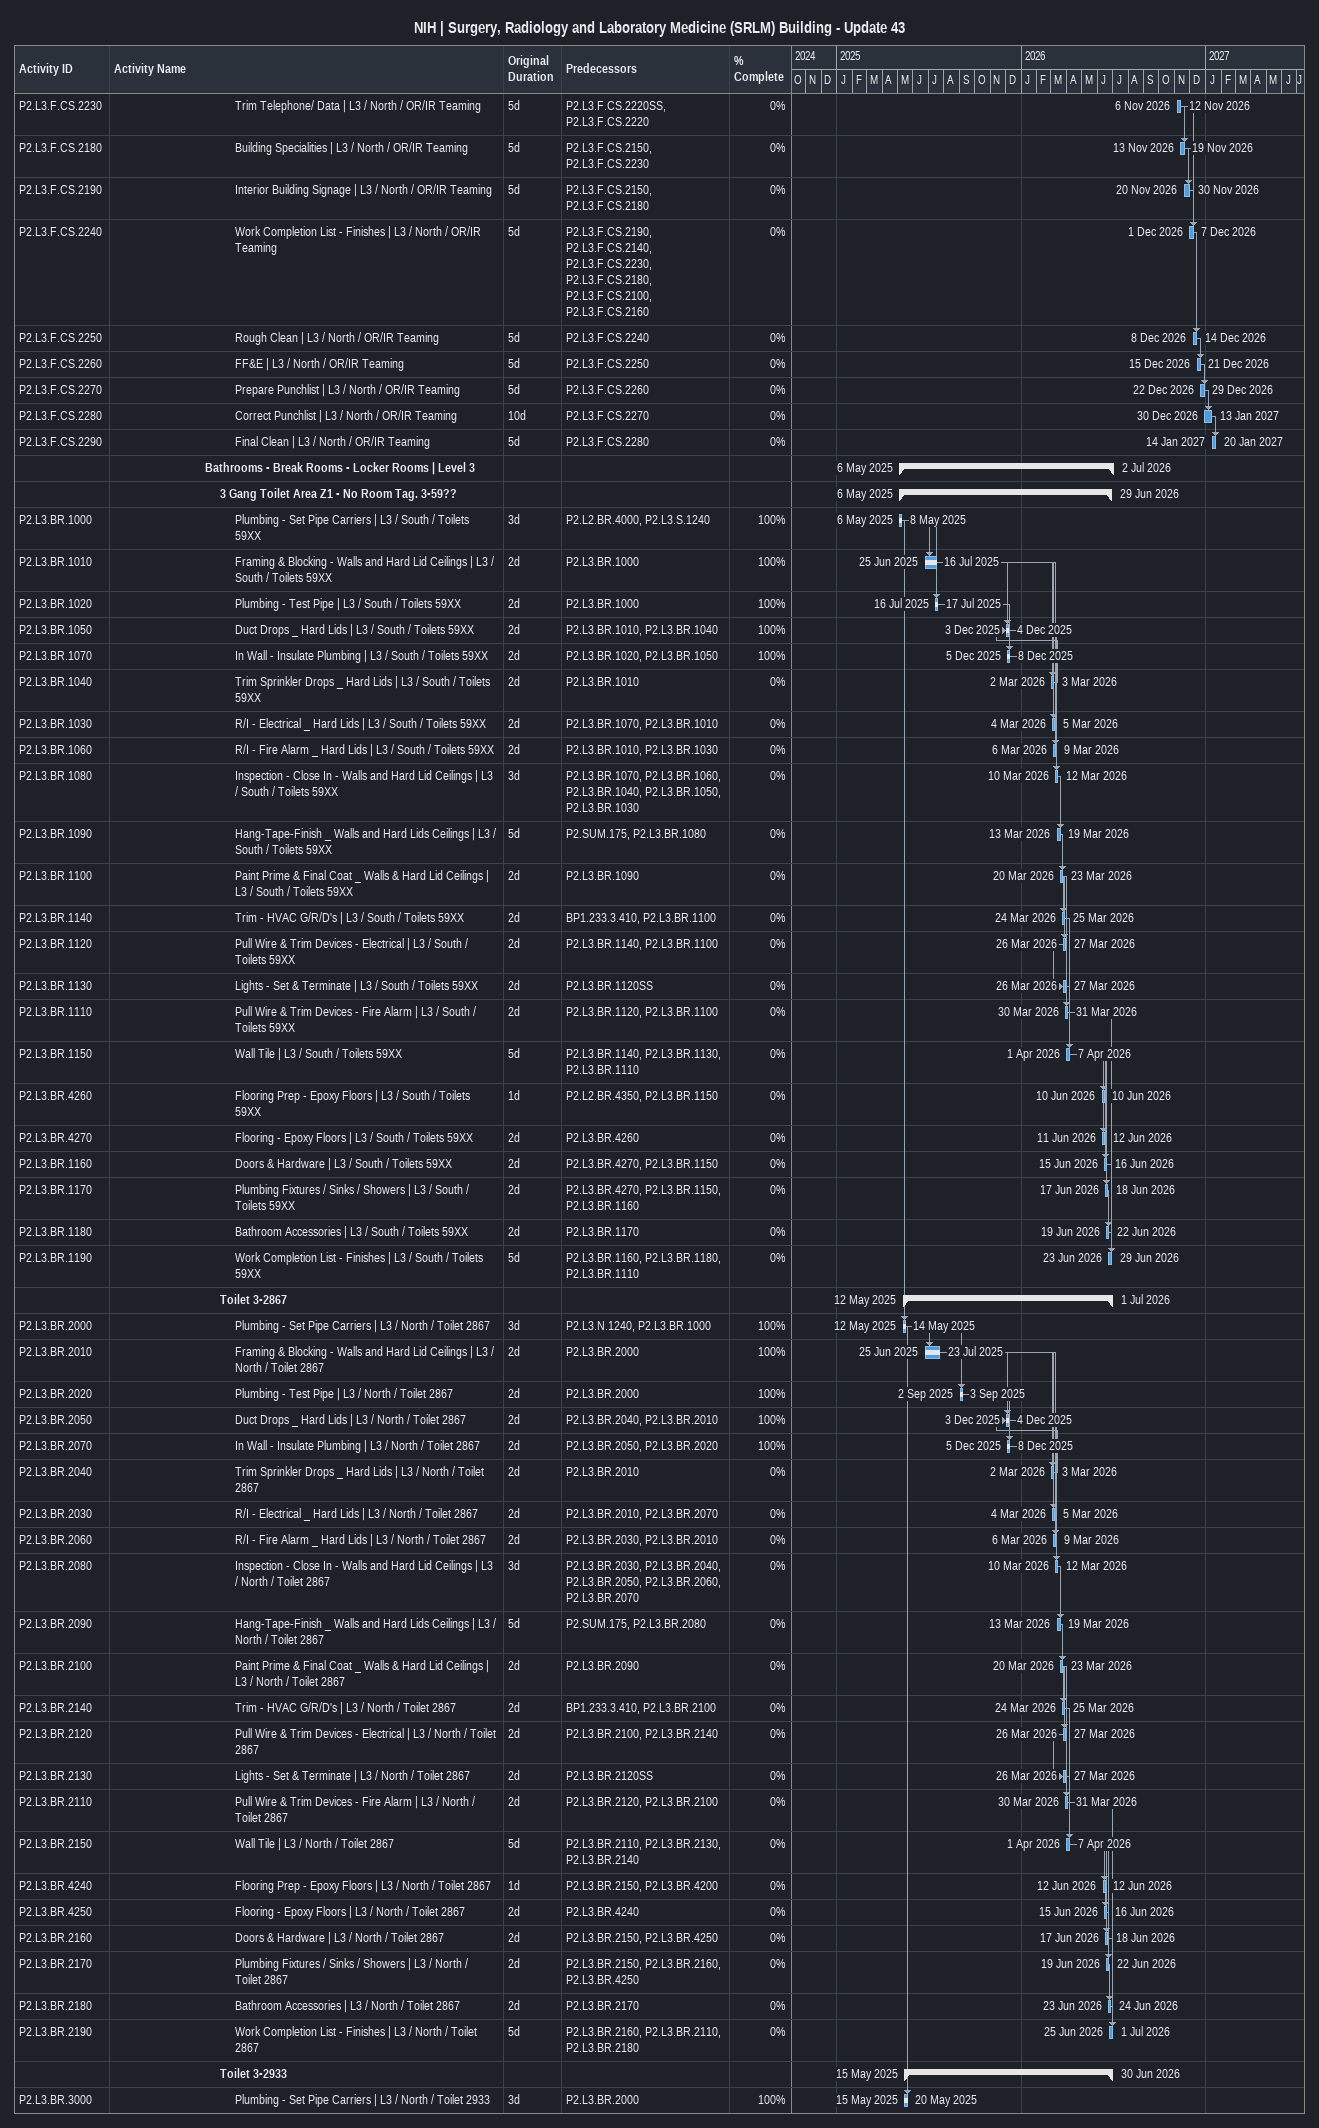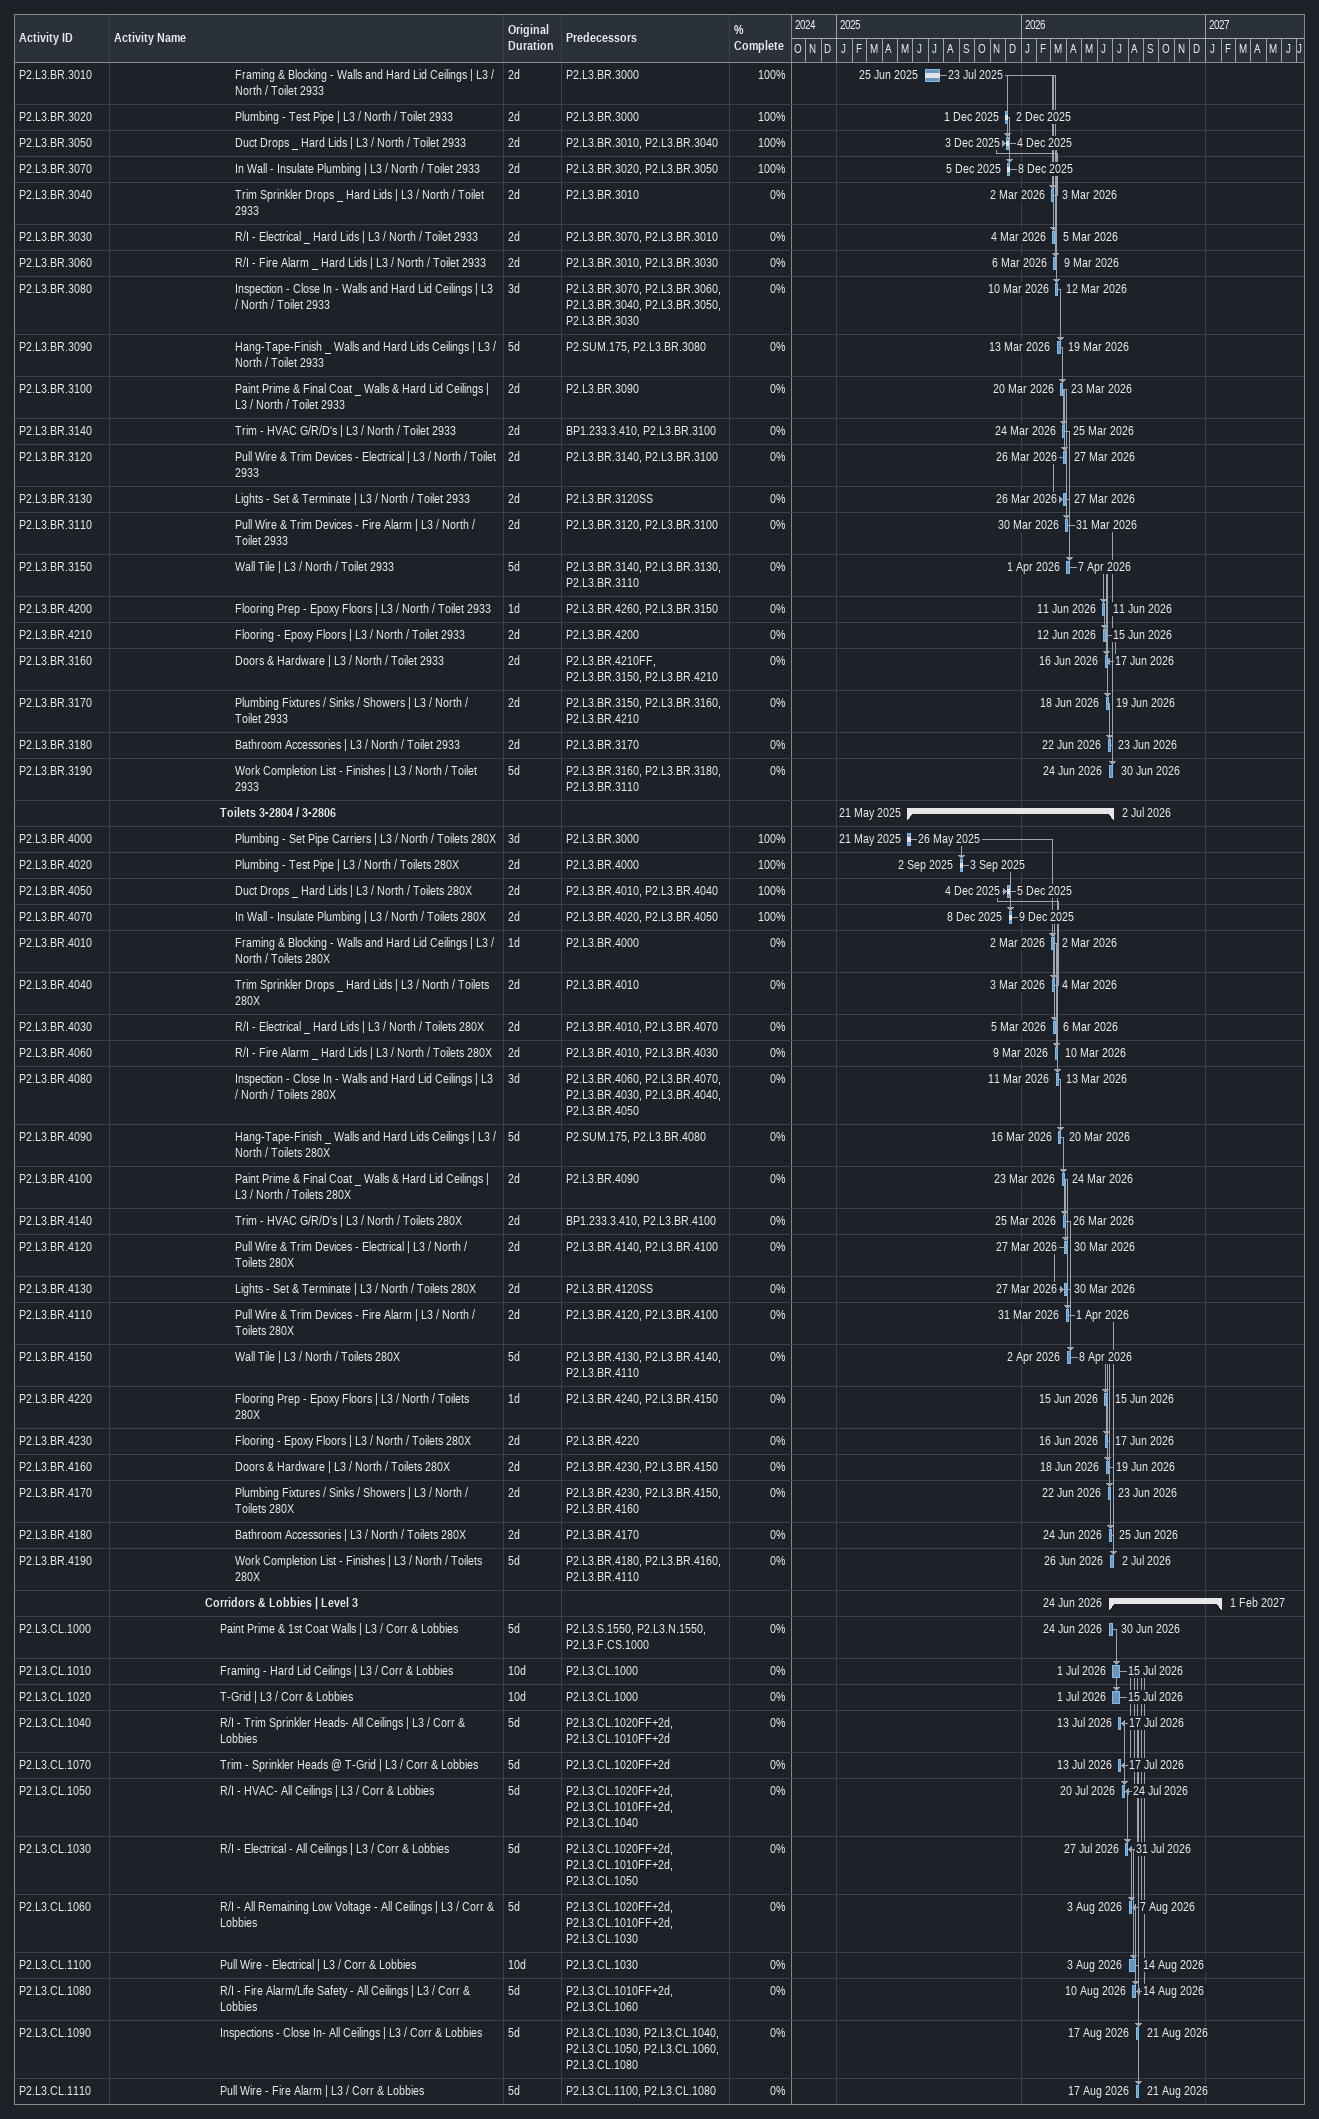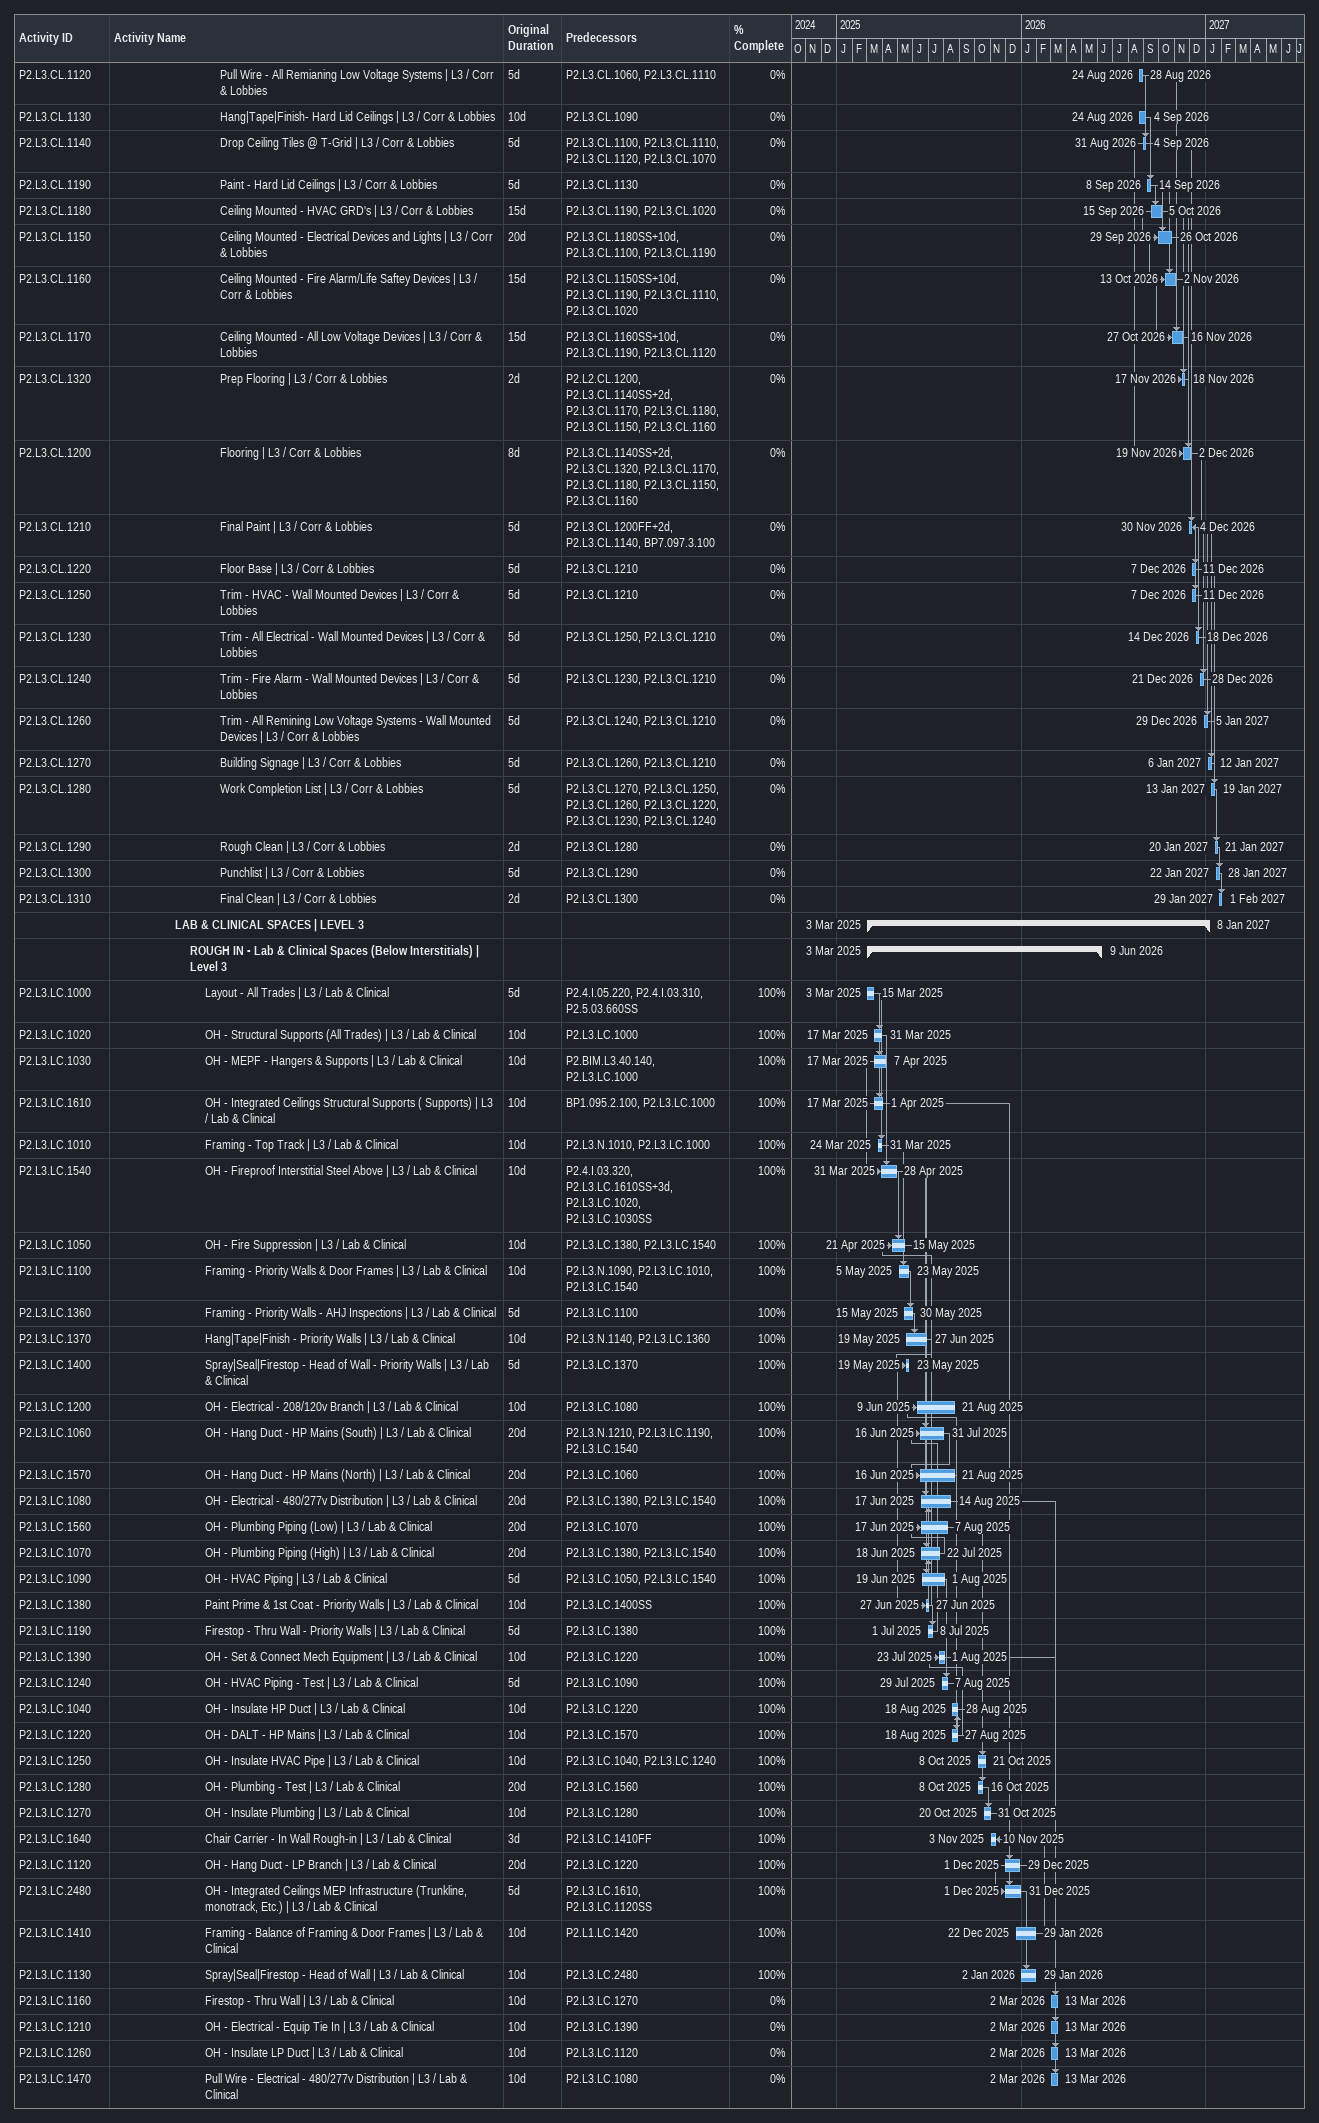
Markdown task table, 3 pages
NIH | Surgery, Radiology and Laboratory Medicine (SRLM) Building - Update 43

| ID | Level | Task | Original duration | Start | Finish | Predecessors | % complete |
|---|---|---|---|---|---|---|---|
| P2.L3.F.CS.2230 | 9 | Trim Telephone/ Data \| L3 / North / OR/IR Teaming | 5d | 2026-11-06 | 2026-11-12 | P2.L3.F.CS.2220SS, P2.L3.F.CS.2220 | 0 |
| P2.L3.F.CS.2180 | 9 | Building Specialities \| L3 / North / OR/IR Teaming | 5d | 2026-11-13 | 2026-11-19 | P2.L3.F.CS.2150, P2.L3.F.CS.2230 | 0 |
| P2.L3.F.CS.2190 | 9 | Interior Building Signage \| L3 / North / OR/IR Teaming | 5d | 2026-11-20 | 2026-11-30 | P2.L3.F.CS.2150, P2.L3.F.CS.2180 | 0 |
| P2.L3.F.CS.2240 | 9 | Work Completion List - Finishes \| L3 / North / OR/IR Teaming | 5d | 2026-12-01 | 2026-12-07 | P2.L3.F.CS.2190, P2.L3.F.CS.2140, P2.L3.F.CS.2230, P2.L3.F.CS.2180, P2.L3.F.CS.2100, P2.L3.F.CS.2160 | 0 |
| P2.L3.F.CS.2250 | 9 | Rough Clean \| L3 / North / OR/IR Teaming | 5d | 2026-12-08 | 2026-12-14 | P2.L3.F.CS.2240 | 0 |
| P2.L3.F.CS.2260 | 9 | FF&E \| L3 / North / OR/IR Teaming | 5d | 2026-12-15 | 2026-12-21 | P2.L3.F.CS.2250 | 0 |
| P2.L3.F.CS.2270 | 9 | Prepare Punchlist \| L3 / North / OR/IR Teaming | 5d | 2026-12-22 | 2026-12-29 | P2.L3.F.CS.2260 | 0 |
| P2.L3.F.CS.2280 | 9 | Correct Punchlist \| L3 / North / OR/IR Teaming | 10d | 2026-12-30 | 2027-01-13 | P2.L3.F.CS.2270 | 0 |
| P2.L3.F.CS.2290 | 9 | Final Clean \| L3 / North / OR/IR Teaming | 5d | 2027-01-14 | 2027-01-20 | P2.L3.F.CS.2280 | 0 |
|  | 7 | **Bathrooms - Break Rooms - Locker Rooms \| Level 3** |  | 2025-05-06 | 2026-07-02 |  |  |
|  | 8 | **3 Gang Toilet Area Z1 - No Room Tag. 3-59??** |  | 2025-05-06 | 2026-06-29 |  |  |
| P2.L3.BR.1000 | 9 | Plumbing - Set Pipe Carriers \| L3 / South / Toilets 59XX | 3d | 2025-05-06 | 2025-05-08 | P2.L2.BR.4000, P2.L3.S.1240 | 100 |
| P2.L3.BR.1010 | 9 | Framing & Blocking - Walls and Hard Lid Ceilings \| L3 / South / Toilets 59XX | 2d | 2025-06-25 | 2025-07-16 | P2.L3.BR.1000 | 100 |
| P2.L3.BR.1020 | 9 | Plumbing - Test Pipe \| L3 / South / Toilets 59XX | 2d | 2025-07-16 | 2025-07-17 | P2.L3.BR.1000 | 100 |
| P2.L3.BR.1050 | 9 | Duct Drops _ Hard Lids \| L3 / South / Toilets 59XX | 2d | 2025-12-03 | 2025-12-04 | P2.L3.BR.1010, P2.L3.BR.1040 | 100 |
| P2.L3.BR.1070 | 9 | In Wall - Insulate Plumbing \| L3 / South / Toilets 59XX | 2d | 2025-12-05 | 2025-12-08 | P2.L3.BR.1020, P2.L3.BR.1050 | 100 |
| P2.L3.BR.1040 | 9 | Trim Sprinkler Drops _ Hard Lids \| L3 / South / Toilets 59XX | 2d | 2026-03-02 | 2026-03-03 | P2.L3.BR.1010 | 0 |
| P2.L3.BR.1030 | 9 | R/I - Electrical _ Hard Lids \| L3 / South / Toilets 59XX | 2d | 2026-03-04 | 2026-03-05 | P2.L3.BR.1070, P2.L3.BR.1010 | 0 |
| P2.L3.BR.1060 | 9 | R/I - Fire Alarm _ Hard Lids \| L3 / South / Toilets 59XX | 2d | 2026-03-06 | 2026-03-09 | P2.L3.BR.1010, P2.L3.BR.1030 | 0 |
| P2.L3.BR.1080 | 9 | Inspection - Close In - Walls and Hard Lid Ceilings \| L3 / South / Toilets 59XX | 3d | 2026-03-10 | 2026-03-12 | P2.L3.BR.1070, P2.L3.BR.1060, P2.L3.BR.1040, P2.L3.BR.1050, P2.L3.BR.1030 | 0 |
| P2.L3.BR.1090 | 9 | Hang-Tape-Finish _ Walls and Hard Lids Ceilings \| L3 / South / Toilets 59XX | 5d | 2026-03-13 | 2026-03-19 | P2.SUM.175, P2.L3.BR.1080 | 0 |
| P2.L3.BR.1100 | 9 | Paint Prime & Final Coat _ Walls & Hard Lid Ceilings \| L3 / South / Toilets 59XX | 2d | 2026-03-20 | 2026-03-23 | P2.L3.BR.1090 | 0 |
| P2.L3.BR.1140 | 9 | Trim - HVAC G/R/D's \| L3 / South / Toilets 59XX | 2d | 2026-03-24 | 2026-03-25 | BP1.233.3.410, P2.L3.BR.1100 | 0 |
| P2.L3.BR.1120 | 9 | Pull Wire & Trim Devices - Electrical \| L3 / South / Toilets 59XX | 2d | 2026-03-26 | 2026-03-27 | P2.L3.BR.1140, P2.L3.BR.1100 | 0 |
| P2.L3.BR.1130 | 9 | Lights - Set & Terminate \| L3 / South / Toilets 59XX | 2d | 2026-03-26 | 2026-03-27 | P2.L3.BR.1120SS | 0 |
| P2.L3.BR.1110 | 9 | Pull Wire & Trim Devices - Fire Alarm \| L3 / South / Toilets 59XX | 2d | 2026-03-30 | 2026-03-31 | P2.L3.BR.1120, P2.L3.BR.1100 | 0 |
| P2.L3.BR.1150 | 9 | Wall Tile \| L3 / South / Toilets 59XX | 5d | 2026-04-01 | 2026-04-07 | P2.L3.BR.1140, P2.L3.BR.1130, P2.L3.BR.1110 | 0 |
| P2.L3.BR.4260 | 9 | Flooring Prep - Epoxy Floors \| L3 / South / Toilets 59XX | 1d | 2026-06-10 | 2026-06-10 | P2.L2.BR.4350, P2.L3.BR.1150 | 0 |
| P2.L3.BR.4270 | 9 | Flooring - Epoxy Floors \| L3 / South / Toilets 59XX | 2d | 2026-06-11 | 2026-06-12 | P2.L3.BR.4260 | 0 |
| P2.L3.BR.1160 | 9 | Doors & Hardware \| L3 / South / Toilets 59XX | 2d | 2026-06-15 | 2026-06-16 | P2.L3.BR.4270, P2.L3.BR.1150 | 0 |
| P2.L3.BR.1170 | 9 | Plumbing Fixtures / Sinks / Showers \| L3 / South / Toilets 59XX | 2d | 2026-06-17 | 2026-06-18 | P2.L3.BR.4270, P2.L3.BR.1150, P2.L3.BR.1160 | 0 |
| P2.L3.BR.1180 | 9 | Bathroom Accessories \| L3 / South / Toilets 59XX | 2d | 2026-06-19 | 2026-06-22 | P2.L3.BR.1170 | 0 |
| P2.L3.BR.1190 | 9 | Work Completion List - Finishes \| L3 / South / Toilets 59XX | 5d | 2026-06-23 | 2026-06-29 | P2.L3.BR.1160, P2.L3.BR.1180, P2.L3.BR.1110 | 0 |
|  | 8 | **Toilet 3-2867** |  | 2025-05-12 | 2026-07-01 |  |  |
| P2.L3.BR.2000 | 9 | Plumbing - Set Pipe Carriers \| L3 / North / Toilet 2867 | 3d | 2025-05-12 | 2025-05-14 | P2.L3.N.1240, P2.L3.BR.1000 | 100 |
| P2.L3.BR.2010 | 9 | Framing & Blocking - Walls and Hard Lid Ceilings \| L3 / North / Toilet 2867 | 2d | 2025-06-25 | 2025-07-23 | P2.L3.BR.2000 | 100 |
| P2.L3.BR.2020 | 9 | Plumbing - Test Pipe \| L3 / North / Toilet 2867 | 2d | 2025-09-02 | 2025-09-03 | P2.L3.BR.2000 | 100 |
| P2.L3.BR.2050 | 9 | Duct Drops _ Hard Lids \| L3 / North / Toilet 2867 | 2d | 2025-12-03 | 2025-12-04 | P2.L3.BR.2040, P2.L3.BR.2010 | 100 |
| P2.L3.BR.2070 | 9 | In Wall - Insulate Plumbing \| L3 / North / Toilet 2867 | 2d | 2025-12-05 | 2025-12-08 | P2.L3.BR.2050, P2.L3.BR.2020 | 100 |
| P2.L3.BR.2040 | 9 | Trim Sprinkler Drops _ Hard Lids \| L3 / North / Toilet 2867 | 2d | 2026-03-02 | 2026-03-03 | P2.L3.BR.2010 | 0 |
| P2.L3.BR.2030 | 9 | R/I - Electrical _ Hard Lids \| L3 / North / Toilet 2867 | 2d | 2026-03-04 | 2026-03-05 | P2.L3.BR.2010, P2.L3.BR.2070 | 0 |
| P2.L3.BR.2060 | 9 | R/I - Fire Alarm _ Hard Lids \| L3 / North / Toilet 2867 | 2d | 2026-03-06 | 2026-03-09 | P2.L3.BR.2030, P2.L3.BR.2010 | 0 |
| P2.L3.BR.2080 | 9 | Inspection - Close In - Walls and Hard Lid Ceilings \| L3 / North / Toilet 2867 | 3d | 2026-03-10 | 2026-03-12 | P2.L3.BR.2030, P2.L3.BR.2040, P2.L3.BR.2050, P2.L3.BR.2060, P2.L3.BR.2070 | 0 |
| P2.L3.BR.2090 | 9 | Hang-Tape-Finish _ Walls and Hard Lids Ceilings \| L3 / North / Toilet 2867 | 5d | 2026-03-13 | 2026-03-19 | P2.SUM.175, P2.L3.BR.2080 | 0 |
| P2.L3.BR.2100 | 9 | Paint Prime & Final Coat _ Walls & Hard Lid Ceilings \| L3 / North / Toilet 2867 | 2d | 2026-03-20 | 2026-03-23 | P2.L3.BR.2090 | 0 |
| P2.L3.BR.2140 | 9 | Trim - HVAC G/R/D's \| L3 / North / Toilet 2867 | 2d | 2026-03-24 | 2026-03-25 | BP1.233.3.410, P2.L3.BR.2100 | 0 |
| P2.L3.BR.2120 | 9 | Pull Wire & Trim Devices - Electrical \| L3 / North / Toilet 2867 | 2d | 2026-03-26 | 2026-03-27 | P2.L3.BR.2100, P2.L3.BR.2140 | 0 |
| P2.L3.BR.2130 | 9 | Lights - Set & Terminate \| L3 / North / Toilet 2867 | 2d | 2026-03-26 | 2026-03-27 | P2.L3.BR.2120SS | 0 |
| P2.L3.BR.2110 | 9 | Pull Wire & Trim Devices - Fire Alarm \| L3 / North / Toilet 2867 | 2d | 2026-03-30 | 2026-03-31 | P2.L3.BR.2120, P2.L3.BR.2100 | 0 |
| P2.L3.BR.2150 | 9 | Wall Tile \| L3 / North / Toilet 2867 | 5d | 2026-04-01 | 2026-04-07 | P2.L3.BR.2110, P2.L3.BR.2130, P2.L3.BR.2140 | 0 |
| P2.L3.BR.4240 | 9 | Flooring Prep - Epoxy Floors \| L3 / North / Toilet 2867 | 1d | 2026-06-12 | 2026-06-12 | P2.L3.BR.2150, P2.L3.BR.4200 | 0 |
| P2.L3.BR.4250 | 9 | Flooring - Epoxy Floors \| L3 / North / Toilet 2867 | 2d | 2026-06-15 | 2026-06-16 | P2.L3.BR.4240 | 0 |
| P2.L3.BR.2160 | 9 | Doors & Hardware \| L3 / North / Toilet 2867 | 2d | 2026-06-17 | 2026-06-18 | P2.L3.BR.2150, P2.L3.BR.4250 | 0 |
| P2.L3.BR.2170 | 9 | Plumbing Fixtures / Sinks / Showers \| L3 / North / Toilet 2867 | 2d | 2026-06-19 | 2026-06-22 | P2.L3.BR.2150, P2.L3.BR.2160, P2.L3.BR.4250 | 0 |
| P2.L3.BR.2180 | 9 | Bathroom Accessories \| L3 / North / Toilet 2867 | 2d | 2026-06-23 | 2026-06-24 | P2.L3.BR.2170 | 0 |
| P2.L3.BR.2190 | 9 | Work Completion List - Finishes \| L3 / North / Toilet 2867 | 5d | 2026-06-25 | 2026-07-01 | P2.L3.BR.2160, P2.L3.BR.2110, P2.L3.BR.2180 | 0 |
|  | 8 | **Toilet 3-2933** |  | 2025-05-15 | 2026-06-30 |  |  |
| P2.L3.BR.3000 | 9 | Plumbing - Set Pipe Carriers \| L3 / North / Toilet 2933 | 3d | 2025-05-15 | 2025-05-20 | P2.L3.BR.2000 | 100 |
| P2.L3.BR.3010 | 9 | Framing & Blocking - Walls and Hard Lid Ceilings \| L3 / North / Toilet 2933 | 2d | 2025-06-25 | 2025-07-23 | P2.L3.BR.3000 | 100 |
| P2.L3.BR.3020 | 9 | Plumbing - Test Pipe \| L3 / North / Toilet 2933 | 2d | 2025-12-01 | 2025-12-02 | P2.L3.BR.3000 | 100 |
| P2.L3.BR.3050 | 9 | Duct Drops _ Hard Lids \| L3 / North / Toilet 2933 | 2d | 2025-12-03 | 2025-12-04 | P2.L3.BR.3010, P2.L3.BR.3040 | 100 |
| P2.L3.BR.3070 | 9 | In Wall - Insulate Plumbing \| L3 / North / Toilet 2933 | 2d | 2025-12-05 | 2025-12-08 | P2.L3.BR.3020, P2.L3.BR.3050 | 100 |
| P2.L3.BR.3040 | 9 | Trim Sprinkler Drops _ Hard Lids \| L3 / North / Toilet 2933 | 2d | 2026-03-02 | 2026-03-03 | P2.L3.BR.3010 | 0 |
| P2.L3.BR.3030 | 9 | R/I - Electrical _ Hard Lids \| L3 / North / Toilet 2933 | 2d | 2026-03-04 | 2026-03-05 | P2.L3.BR.3070, P2.L3.BR.3010 | 0 |
| P2.L3.BR.3060 | 9 | R/I - Fire Alarm _ Hard Lids \| L3 / North / Toilet 2933 | 2d | 2026-03-06 | 2026-03-09 | P2.L3.BR.3010, P2.L3.BR.3030 | 0 |
| P2.L3.BR.3080 | 9 | Inspection - Close In - Walls and Hard Lid Ceilings \| L3 / North / Toilet 2933 | 3d | 2026-03-10 | 2026-03-12 | P2.L3.BR.3070, P2.L3.BR.3060, P2.L3.BR.3040, P2.L3.BR.3050, P2.L3.BR.3030 | 0 |
| P2.L3.BR.3090 | 9 | Hang-Tape-Finish _ Walls and Hard Lids Ceilings \| L3 / North / Toilet 2933 | 5d | 2026-03-13 | 2026-03-19 | P2.SUM.175, P2.L3.BR.3080 | 0 |
| P2.L3.BR.3100 | 9 | Paint Prime & Final Coat _ Walls & Hard Lid Ceilings \| L3 / North / Toilet 2933 | 2d | 2026-03-20 | 2026-03-23 | P2.L3.BR.3090 | 0 |
| P2.L3.BR.3140 | 9 | Trim - HVAC G/R/D's \| L3 / North / Toilet 2933 | 2d | 2026-03-24 | 2026-03-25 | BP1.233.3.410, P2.L3.BR.3100 | 0 |
| P2.L3.BR.3120 | 9 | Pull Wire & Trim Devices - Electrical \| L3 / North / Toilet 2933 | 2d | 2026-03-26 | 2026-03-27 | P2.L3.BR.3140, P2.L3.BR.3100 | 0 |
| P2.L3.BR.3130 | 9 | Lights - Set & Terminate \| L3 / North / Toilet 2933 | 2d | 2026-03-26 | 2026-03-27 | P2.L3.BR.3120SS | 0 |
| P2.L3.BR.3110 | 9 | Pull Wire & Trim Devices - Fire Alarm \| L3 / North / Toilet 2933 | 2d | 2026-03-30 | 2026-03-31 | P2.L3.BR.3120, P2.L3.BR.3100 | 0 |
| P2.L3.BR.3150 | 9 | Wall Tile \| L3 / North / Toilet 2933 | 5d | 2026-04-01 | 2026-04-07 | P2.L3.BR.3140, P2.L3.BR.3130, P2.L3.BR.3110 | 0 |
| P2.L3.BR.4200 | 9 | Flooring Prep - Epoxy Floors \| L3 / North / Toilet 2933 | 1d | 2026-06-11 | 2026-06-11 | P2.L3.BR.4260, P2.L3.BR.3150 | 0 |
| P2.L3.BR.4210 | 9 | Flooring - Epoxy Floors \| L3 / North / Toilet 2933 | 2d | 2026-06-12 | 2026-06-15 | P2.L3.BR.4200 | 0 |
| P2.L3.BR.3160 | 9 | Doors & Hardware \| L3 / North / Toilet 2933 | 2d | 2026-06-16 | 2026-06-17 | P2.L3.BR.4210FF, P2.L3.BR.3150, P2.L3.BR.4210 | 0 |
| P2.L3.BR.3170 | 9 | Plumbing Fixtures / Sinks / Showers \| L3 / North / Toilet 2933 | 2d | 2026-06-18 | 2026-06-19 | P2.L3.BR.3150, P2.L3.BR.3160, P2.L3.BR.4210 | 0 |
| P2.L3.BR.3180 | 9 | Bathroom Accessories \| L3 / North / Toilet 2933 | 2d | 2026-06-22 | 2026-06-23 | P2.L3.BR.3170 | 0 |
| P2.L3.BR.3190 | 9 | Work Completion List - Finishes \| L3 / North / Toilet 2933 | 5d | 2026-06-24 | 2026-06-30 | P2.L3.BR.3160, P2.L3.BR.3180, P2.L3.BR.3110 | 0 |
|  | 8 | **Toilets 3-2804 / 3-2806** |  | 2025-05-21 | 2026-07-02 |  |  |
| P2.L3.BR.4000 | 9 | Plumbing - Set Pipe Carriers \| L3 / North / Toilets 280X | 3d | 2025-05-21 | 2025-05-26 | P2.L3.BR.3000 | 100 |
| P2.L3.BR.4020 | 9 | Plumbing - Test Pipe \| L3 / North / Toilets 280X | 2d | 2025-09-02 | 2025-09-03 | P2.L3.BR.4000 | 100 |
| P2.L3.BR.4050 | 9 | Duct Drops _ Hard Lids \| L3 / North / Toilets 280X | 2d | 2025-12-04 | 2025-12-05 | P2.L3.BR.4010, P2.L3.BR.4040 | 100 |
| P2.L3.BR.4070 | 9 | In Wall - Insulate Plumbing \| L3 / North / Toilets 280X | 2d | 2025-12-08 | 2025-12-09 | P2.L3.BR.4020, P2.L3.BR.4050 | 100 |
| P2.L3.BR.4010 | 9 | Framing & Blocking - Walls and Hard Lid Ceilings \| L3 / North / Toilets 280X | 1d | 2026-03-02 | 2026-03-02 | P2.L3.BR.4000 | 0 |
| P2.L3.BR.4040 | 9 | Trim Sprinkler Drops _ Hard Lids \| L3 / North / Toilets 280X | 2d | 2026-03-03 | 2026-03-04 | P2.L3.BR.4010 | 0 |
| P2.L3.BR.4030 | 9 | R/I - Electrical _ Hard Lids \| L3 / North / Toilets 280X | 2d | 2026-03-05 | 2026-03-06 | P2.L3.BR.4010, P2.L3.BR.4070 | 0 |
| P2.L3.BR.4060 | 9 | R/I - Fire Alarm _ Hard Lids \| L3 / North / Toilets 280X | 2d | 2026-03-09 | 2026-03-10 | P2.L3.BR.4010, P2.L3.BR.4030 | 0 |
| P2.L3.BR.4080 | 9 | Inspection - Close In - Walls and Hard Lid Ceilings \| L3 / North / Toilets 280X | 3d | 2026-03-11 | 2026-03-13 | P2.L3.BR.4060, P2.L3.BR.4070, P2.L3.BR.4030, P2.L3.BR.4040, P2.L3.BR.4050 | 0 |
| P2.L3.BR.4090 | 9 | Hang-Tape-Finish _ Walls and Hard Lids Ceilings \| L3 / North / Toilets 280X | 5d | 2026-03-16 | 2026-03-20 | P2.SUM.175, P2.L3.BR.4080 | 0 |
| P2.L3.BR.4100 | 9 | Paint Prime & Final Coat _ Walls & Hard Lid Ceilings \| L3 / North / Toilets 280X | 2d | 2026-03-23 | 2026-03-24 | P2.L3.BR.4090 | 0 |
| P2.L3.BR.4140 | 9 | Trim - HVAC G/R/D's \| L3 / North / Toilets 280X | 2d | 2026-03-25 | 2026-03-26 | BP1.233.3.410, P2.L3.BR.4100 | 0 |
| P2.L3.BR.4120 | 9 | Pull Wire & Trim Devices - Electrical \| L3 / North / Toilets 280X | 2d | 2026-03-27 | 2026-03-30 | P2.L3.BR.4140, P2.L3.BR.4100 | 0 |
| P2.L3.BR.4130 | 9 | Lights - Set & Terminate \| L3 / North / Toilets 280X | 2d | 2026-03-27 | 2026-03-30 | P2.L3.BR.4120SS | 0 |
| P2.L3.BR.4110 | 9 | Pull Wire & Trim Devices - Fire Alarm \| L3 / North / Toilets 280X | 2d | 2026-03-31 | 2026-04-01 | P2.L3.BR.4120, P2.L3.BR.4100 | 0 |
| P2.L3.BR.4150 | 9 | Wall Tile \| L3 / North / Toilets 280X | 5d | 2026-04-02 | 2026-04-08 | P2.L3.BR.4130, P2.L3.BR.4140, P2.L3.BR.4110 | 0 |
| P2.L3.BR.4220 | 9 | Flooring Prep - Epoxy Floors \| L3 / North / Toilets 280X | 1d | 2026-06-15 | 2026-06-15 | P2.L3.BR.4240, P2.L3.BR.4150 | 0 |
| P2.L3.BR.4230 | 9 | Flooring - Epoxy Floors \| L3 / North / Toilets 280X | 2d | 2026-06-16 | 2026-06-17 | P2.L3.BR.4220 | 0 |
| P2.L3.BR.4160 | 9 | Doors & Hardware \| L3 / North / Toilets 280X | 2d | 2026-06-18 | 2026-06-19 | P2.L3.BR.4230, P2.L3.BR.4150 | 0 |
| P2.L3.BR.4170 | 9 | Plumbing Fixtures / Sinks / Showers \| L3 / North / Toilets 280X | 2d | 2026-06-22 | 2026-06-23 | P2.L3.BR.4230, P2.L3.BR.4150, P2.L3.BR.4160 | 0 |
| P2.L3.BR.4180 | 9 | Bathroom Accessories \| L3 / North / Toilets 280X | 2d | 2026-06-24 | 2026-06-25 | P2.L3.BR.4170 | 0 |
| P2.L3.BR.4190 | 9 | Work Completion List - Finishes \| L3 / North / Toilets 280X | 5d | 2026-06-26 | 2026-07-02 | P2.L3.BR.4180, P2.L3.BR.4160, P2.L3.BR.4110 | 0 |
|  | 7 | **Corridors & Lobbies \| Level 3** |  | 2026-06-24 | 2027-02-01 |  |  |
| P2.L3.CL.1000 | 8 | Paint Prime & 1st Coat Walls \| L3 / Corr & Lobbies | 5d | 2026-06-24 | 2026-06-30 | P2.L3.S.1550, P2.L3.N.1550, P2.L3.F.CS.1000 | 0 |
| P2.L3.CL.1010 | 8 | Framing - Hard Lid Ceilings \| L3 / Corr & Lobbies | 10d | 2026-07-01 | 2026-07-15 | P2.L3.CL.1000 | 0 |
| P2.L3.CL.1020 | 8 | T-Grid \| L3 / Corr & Lobbies | 10d | 2026-07-01 | 2026-07-15 | P2.L3.CL.1000 | 0 |
| P2.L3.CL.1040 | 8 | R/I - Trim Sprinkler Heads- All Ceilings \| L3 / Corr & Lobbies | 5d | 2026-07-13 | 2026-07-17 | P2.L3.CL.1020FF+2d, P2.L3.CL.1010FF+2d | 0 |
| P2.L3.CL.1070 | 8 | Trim - Sprinkler Heads @ T-Grid \| L3 / Corr & Lobbies | 5d | 2026-07-13 | 2026-07-17 | P2.L3.CL.1020FF+2d | 0 |
| P2.L3.CL.1050 | 8 | R/I - HVAC- All Ceilings \| L3 / Corr & Lobbies | 5d | 2026-07-20 | 2026-07-24 | P2.L3.CL.1020FF+2d, P2.L3.CL.1010FF+2d, P2.L3.CL.1040 | 0 |
| P2.L3.CL.1030 | 8 | R/I - Electrical - All Ceilings \| L3 / Corr & Lobbies | 5d | 2026-07-27 | 2026-07-31 | P2.L3.CL.1020FF+2d, P2.L3.CL.1010FF+2d, P2.L3.CL.1050 | 0 |
| P2.L3.CL.1060 | 8 | R/I - All Remaining Low Voltage - All Ceilings \| L3 / Corr & Lobbies | 5d | 2026-08-03 | 2026-08-07 | P2.L3.CL.1020FF+2d, P2.L3.CL.1010FF+2d, P2.L3.CL.1030 | 0 |
| P2.L3.CL.1100 | 8 | Pull Wire - Electrical \| L3 / Corr & Lobbies | 10d | 2026-08-03 | 2026-08-14 | P2.L3.CL.1030 | 0 |
| P2.L3.CL.1080 | 8 | R/I - Fire Alarm/Life Safety - All Ceilings \| L3 / Corr & Lobbies | 5d | 2026-08-10 | 2026-08-14 | P2.L3.CL.1010FF+2d, P2.L3.CL.1060 | 0 |
| P2.L3.CL.1090 | 8 | Inspections - Close In- All Ceilings \| L3 / Corr & Lobbies | 5d | 2026-08-17 | 2026-08-21 | P2.L3.CL.1030, P2.L3.CL.1040, P2.L3.CL.1050, P2.L3.CL.1060, P2.L3.CL.1080 | 0 |
| P2.L3.CL.1110 | 8 | Pull Wire - Fire Alarm \| L3 / Corr & Lobbies | 5d | 2026-08-17 | 2026-08-21 | P2.L3.CL.1100, P2.L3.CL.1080 | 0 |
| P2.L3.CL.1120 | 8 | Pull Wire - All Remianing Low Voltage Systems \| L3 / Corr & Lobbies | 5d | 2026-08-24 | 2026-08-28 | P2.L3.CL.1060, P2.L3.CL.1110 | 0 |
| P2.L3.CL.1130 | 8 | Hang\|Tape\|Finish- Hard Lid Ceilings \| L3 / Corr & Lobbies | 10d | 2026-08-24 | 2026-09-04 | P2.L3.CL.1090 | 0 |
| P2.L3.CL.1140 | 8 | Drop Ceiling Tiles @ T-Grid \| L3 / Corr & Lobbies | 5d | 2026-08-31 | 2026-09-04 | P2.L3.CL.1100, P2.L3.CL.1110, P2.L3.CL.1120, P2.L3.CL.1070 | 0 |
| P2.L3.CL.1190 | 8 | Paint - Hard Lid Ceilings \| L3 / Corr & Lobbies | 5d | 2026-09-08 | 2026-09-14 | P2.L3.CL.1130 | 0 |
| P2.L3.CL.1180 | 8 | Ceiling Mounted - HVAC GRD's \| L3 / Corr & Lobbies | 15d | 2026-09-15 | 2026-10-05 | P2.L3.CL.1190, P2.L3.CL.1020 | 0 |
| P2.L3.CL.1150 | 8 | Ceiling Mounted - Electrical Devices and Lights \| L3 / Corr & Lobbies | 20d | 2026-09-29 | 2026-10-26 | P2.L3.CL.1180SS+10d, P2.L3.CL.1100, P2.L3.CL.1190 | 0 |
| P2.L3.CL.1160 | 8 | Ceiling Mounted - Fire Alarm/Life Saftey Devices \| L3 / Corr & Lobbies | 15d | 2026-10-13 | 2026-11-02 | P2.L3.CL.1150SS+10d, P2.L3.CL.1190, P2.L3.CL.1110, P2.L3.CL.1020 | 0 |
| P2.L3.CL.1170 | 8 | Ceiling Mounted - All Low Voltage Devices \| L3 / Corr & Lobbies | 15d | 2026-10-27 | 2026-11-16 | P2.L3.CL.1160SS+10d, P2.L3.CL.1190, P2.L3.CL.1120 | 0 |
| P2.L3.CL.1320 | 8 | Prep Flooring \| L3 / Corr & Lobbies | 2d | 2026-11-17 | 2026-11-18 | P2.L2.CL.1200, P2.L3.CL.1140SS+2d, P2.L3.CL.1170, P2.L3.CL.1180, P2.L3.CL.1150, P2.L3.CL.1160 | 0 |
| P2.L3.CL.1200 | 8 | Flooring \| L3 / Corr & Lobbies | 8d | 2026-11-19 | 2026-12-02 | P2.L3.CL.1140SS+2d, P2.L3.CL.1320, P2.L3.CL.1170, P2.L3.CL.1180, P2.L3.CL.1150, P2.L3.CL.1160 | 0 |
| P2.L3.CL.1210 | 8 | Final Paint \| L3 / Corr & Lobbies | 5d | 2026-11-30 | 2026-12-04 | P2.L3.CL.1200FF+2d, P2.L3.CL.1140, BP7.097.3.100 | 0 |
| P2.L3.CL.1220 | 8 | Floor Base \| L3 / Corr & Lobbies | 5d | 2026-12-07 | 2026-12-11 | P2.L3.CL.1210 | 0 |
| P2.L3.CL.1250 | 8 | Trim - HVAC - Wall Mounted Devices \| L3 / Corr & Lobbies | 5d | 2026-12-07 | 2026-12-11 | P2.L3.CL.1210 | 0 |
| P2.L3.CL.1230 | 8 | Trim - All Electrical - Wall Mounted Devices \| L3 / Corr & Lobbies | 5d | 2026-12-14 | 2026-12-18 | P2.L3.CL.1250, P2.L3.CL.1210 | 0 |
| P2.L3.CL.1240 | 8 | Trim - Fire Alarm - Wall Mounted Devices \| L3 / Corr & Lobbies | 5d | 2026-12-21 | 2026-12-28 | P2.L3.CL.1230, P2.L3.CL.1210 | 0 |
| P2.L3.CL.1260 | 8 | Trim - All Remining Low Voltage Systems - Wall Mounted Devices \| L3 / Corr & Lobbies | 5d | 2026-12-29 | 2027-01-05 | P2.L3.CL.1240, P2.L3.CL.1210 | 0 |
| P2.L3.CL.1270 | 8 | Building Signage \| L3 / Corr & Lobbies | 5d | 2027-01-06 | 2027-01-12 | P2.L3.CL.1260, P2.L3.CL.1210 | 0 |
| P2.L3.CL.1280 | 8 | Work Completion List \| L3 / Corr & Lobbies | 5d | 2027-01-13 | 2027-01-19 | P2.L3.CL.1270, P2.L3.CL.1250, P2.L3.CL.1260, P2.L3.CL.1220, P2.L3.CL.1230, P2.L3.CL.1240 | 0 |
| P2.L3.CL.1290 | 8 | Rough Clean \| L3 / Corr & Lobbies | 2d | 2027-01-20 | 2027-01-21 | P2.L3.CL.1280 | 0 |
| P2.L3.CL.1300 | 8 | Punchlist \| L3 / Corr & Lobbies | 5d | 2027-01-22 | 2027-01-28 | P2.L3.CL.1290 | 0 |
| P2.L3.CL.1310 | 8 | Final Clean \| L3 / Corr & Lobbies | 2d | 2027-01-29 | 2027-02-01 | P2.L3.CL.1300 | 0 |
|  | 5 | **LAB & CLINICAL SPACES \| LEVEL 3** |  | 2025-03-03 | 2027-01-08 |  |  |
|  | 6 | **ROUGH IN - Lab & Clinical Spaces (Below Interstitials) \| Level 3** |  | 2025-03-03 | 2026-06-09 |  |  |
| P2.L3.LC.1000 | 7 | Layout - All Trades \| L3 / Lab & Clinical | 5d | 2025-03-03 | 2025-03-15 | P2.4.I.05.220, P2.4.I.03.310, P2.5.03.660SS | 100 |
| P2.L3.LC.1020 | 7 | OH - Structural Supports (All Trades) \| L3 / Lab & Clinical | 10d | 2025-03-17 | 2025-03-31 | P2.L3.LC.1000 | 100 |
| P2.L3.LC.1030 | 7 | OH - MEPF - Hangers & Supports \| L3 / Lab & Clinical | 10d | 2025-03-17 | 2025-04-07 | P2.BIM.L3.40.140, P2.L3.LC.1000 | 100 |
| P2.L3.LC.1610 | 7 | OH - Integrated Ceilings Structural Supports ( Supports) \| L3 / Lab & Clinical | 10d | 2025-03-17 | 2025-04-01 | BP1.095.2.100, P2.L3.LC.1000 | 100 |
| P2.L3.LC.1010 | 7 | Framing - Top Track \| L3 / Lab & Clinical | 10d | 2025-03-24 | 2025-03-31 | P2.L3.N.1010, P2.L3.LC.1000 | 100 |
| P2.L3.LC.1540 | 7 | OH - Fireproof Interstitial Steel Above \| L3 / Lab & Clinical | 10d | 2025-03-31 | 2025-04-28 | P2.4.I.03.320, P2.L3.LC.1610SS+3d, P2.L3.LC.1020, P2.L3.LC.1030SS | 100 |
| P2.L3.LC.1050 | 7 | OH - Fire Suppression \| L3 / Lab & Clinical | 10d | 2025-04-21 | 2025-05-15 | P2.L3.LC.1380, P2.L3.LC.1540 | 100 |
| P2.L3.LC.1100 | 7 | Framing - Priority Walls & Door Frames \| L3 / Lab & Clinical | 10d | 2025-05-05 | 2025-05-23 | P2.L3.N.1090, P2.L3.LC.1010, P2.L3.LC.1540 | 100 |
| P2.L3.LC.1360 | 7 | Framing - Priority Walls - AHJ Inspections \| L3 / Lab & Clinical | 5d | 2025-05-15 | 2025-05-30 | P2.L3.LC.1100 | 100 |
| P2.L3.LC.1370 | 7 | Hang\|Tape\|Finish - Priority Walls \| L3 / Lab & Clinical | 10d | 2025-05-19 | 2025-06-27 | P2.L3.N.1140, P2.L3.LC.1360 | 100 |
| P2.L3.LC.1400 | 7 | Spray\|Seal\|Firestop - Head of Wall - Priority Walls \| L3 / Lab & Clinical | 5d | 2025-05-19 | 2025-05-23 | P2.L3.LC.1370 | 100 |
| P2.L3.LC.1200 | 7 | OH - Electrical - 208/120v Branch \| L3 / Lab & Clinical | 10d | 2025-06-09 | 2025-08-21 | P2.L3.LC.1080 | 100 |
| P2.L3.LC.1060 | 7 | OH - Hang Duct - HP Mains (South) \| L3 / Lab & Clinical | 20d | 2025-06-16 | 2025-07-31 | P2.L3.N.1210, P2.L3.LC.1190, P2.L3.LC.1540 | 100 |
| P2.L3.LC.1570 | 7 | OH - Hang Duct - HP Mains (North) \| L3 / Lab & Clinical | 20d | 2025-06-16 | 2025-08-21 | P2.L3.LC.1060 | 100 |
| P2.L3.LC.1080 | 7 | OH - Electrical - 480/277v Distribution \| L3 / Lab & Clinical | 20d | 2025-06-17 | 2025-08-14 | P2.L3.LC.1380, P2.L3.LC.1540 | 100 |
| P2.L3.LC.1560 | 7 | OH - Plumbing Piping (Low) \| L3 / Lab & Clinical | 20d | 2025-06-17 | 2025-08-07 | P2.L3.LC.1070 | 100 |
| P2.L3.LC.1070 | 7 | OH - Plumbing Piping (High) \| L3 / Lab & Clinical | 20d | 2025-06-18 | 2025-07-22 | P2.L3.LC.1380, P2.L3.LC.1540 | 100 |
| P2.L3.LC.1090 | 7 | OH - HVAC Piping \| L3 / Lab & Clinical | 5d | 2025-06-19 | 2025-08-01 | P2.L3.LC.1050, P2.L3.LC.1540 | 100 |
| P2.L3.LC.1380 | 7 | Paint Prime & 1st Coat - Priority Walls \| L3 / Lab & Clinical | 10d | 2025-06-27 | 2025-06-27 | P2.L3.LC.1400SS | 100 |
| P2.L3.LC.1190 | 7 | Firestop - Thru Wall - Priority Walls \| L3 / Lab & Clinical | 5d | 2025-07-01 | 2025-07-08 | P2.L3.LC.1380 | 100 |
| P2.L3.LC.1390 | 7 | OH - Set & Connect Mech Equipment \| L3 / Lab & Clinical | 10d | 2025-07-23 | 2025-08-01 | P2.L3.LC.1220 | 100 |
| P2.L3.LC.1240 | 7 | OH - HVAC Piping - Test \| L3 / Lab & Clinical | 5d | 2025-07-29 | 2025-08-07 | P2.L3.LC.1090 | 100 |
| P2.L3.LC.1040 | 7 | OH - Insulate HP Duct \| L3 / Lab & Clinical | 10d | 2025-08-18 | 2025-08-28 | P2.L3.LC.1220 | 100 |
| P2.L3.LC.1220 | 7 | OH - DALT - HP Mains \| L3 / Lab & Clinical | 10d | 2025-08-18 | 2025-08-27 | P2.L3.LC.1570 | 100 |
| P2.L3.LC.1250 | 7 | OH - Insulate HVAC Pipe \| L3 / Lab & Clinical | 10d | 2025-10-08 | 2025-10-21 | P2.L3.LC.1040, P2.L3.LC.1240 | 100 |
| P2.L3.LC.1280 | 7 | OH - Plumbing - Test \| L3 / Lab & Clinical | 20d | 2025-10-08 | 2025-10-16 | P2.L3.LC.1560 | 100 |
| P2.L3.LC.1270 | 7 | OH - Insulate Plumbing \| L3 / Lab & Clinical | 10d | 2025-10-20 | 2025-10-31 | P2.L3.LC.1280 | 100 |
| P2.L3.LC.1640 | 7 | Chair Carrier - In Wall Rough-in \| L3 / Lab & Clinical | 3d | 2025-11-03 | 2025-11-10 | P2.L3.LC.1410FF | 100 |
| P2.L3.LC.1120 | 7 | OH - Hang Duct - LP Branch \| L3 / Lab & Clinical | 20d | 2025-12-01 | 2025-12-29 | P2.L3.LC.1220 | 100 |
| P2.L3.LC.2480 | 7 | OH - Integrated Ceilings MEP Infrastructure (Trunkline, monotrack, Etc.) \| L3 / Lab & Clinical | 5d | 2025-12-01 | 2025-12-31 | P2.L3.LC.1610, P2.L3.LC.1120SS | 100 |
| P2.L3.LC.1410 | 7 | Framing - Balance of Framing & Door Frames \| L3 / Lab & Clinical | 10d | 2025-12-22 | 2026-01-29 | P2.L1.LC.1420 | 100 |
| P2.L3.LC.1130 | 7 | Spray\|Seal\|Firestop - Head of Wall \| L3 / Lab & Clinical | 10d | 2026-01-02 | 2026-01-29 | P2.L3.LC.2480 | 100 |
| P2.L3.LC.1160 | 7 | Firestop - Thru Wall \| L3 / Lab & Clinical | 10d | 2026-03-02 | 2026-03-13 | P2.L3.LC.1270 | 0 |
| P2.L3.LC.1210 | 7 | OH - Electrical - Equip Tie In \| L3 / Lab & Clinical | 10d | 2026-03-02 | 2026-03-13 | P2.L3.LC.1390 | 0 |
| P2.L3.LC.1260 | 7 | OH - Insulate LP Duct \| L3 / Lab & Clinical | 10d | 2026-03-02 | 2026-03-13 | P2.L3.LC.1120 | 0 |
| P2.L3.LC.1470 | 7 | Pull Wire - Electrical - 480/277v Distribution \| L3 / Lab & Clinical | 10d | 2026-03-02 | 2026-03-13 | P2.L3.LC.1080 | 0 |
